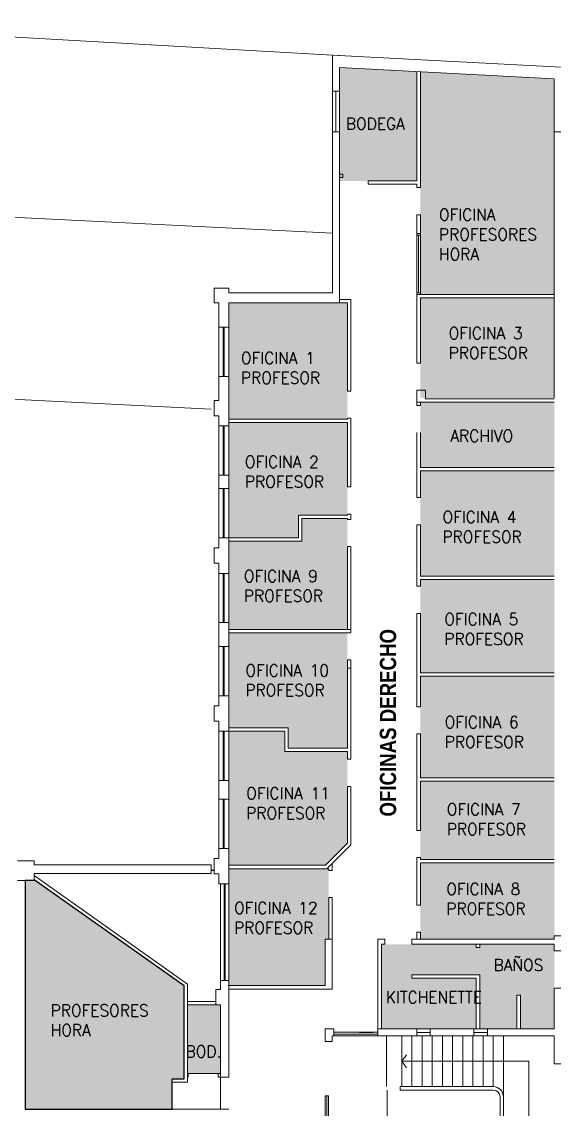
# Model space of a CAD drawing. Header units: millimetres. Extents: x -11418 to -10492, y 10656 to 11360.
# Drawn here: x -10641.59 to -10625.88, y 11215.15 to 11247.21 of the extents above; entities that cross this region are included whole.
import ezdxf

# ---------------------------------------------------------------- set-up
doc = ezdxf.new("R2010")
doc.units = ezdxf.units.MM
doc.layers.get('0').update_dxf_attribs({"lineweight": 0})
for name, color, linetype, lineweight in [('0_ cubierta', 7, 'Continuous', 13), ('0_ escaleras', 7, 'Continuous', 5), ('0_ id salas de clases', 7, 'Continuous', 9), ('0_ muros', 7, 'Continuous', 20), ('0_ muros 2', 7, 'Continuous', 9), ('0_ simbología', 250, 'Continuous', 5), ('0_ tabiques', 7, 'Continuous', 9), ('0_ ventanas', 250, 'Continuous', 0), ('TABIQUES', 7, 'Continuous', 9), ('TERCER PLANO', 2, 'Continuous', 20)]:
    doc.layers.add(name, color=color, linetype=linetype, lineweight=lineweight)
doc.layers.add('ACHURADO HATCH', color=251, linetype='Continuous')
doc.layers.add('y_ hatch derecho', color=7, linetype='Continuous', true_color=0x908851)
doc.styles.add('PATO', font='romans.shx', dxfattribs={"height": 0.22})

msp = doc.modelspace()

# ---------------------------------------------------------------- hatches: boundary and pattern name
at = {"layer": 'y_ hatch derecho'}
for points in [[(-10632.223, 11245.86), (-10632.225, 11242.516), (-10629.935, 11242.516), (-10629.935, 11245.74), (-10632.225, 11245.86)], [(-10635.485, 11238.916), (-10635.484, 11235.491), (-10631.985, 11235.491), (-10631.985, 11238.916), (-10635.485, 11238.916)], [(-10631.985, 11225.691), (-10633.835, 11225.691), (-10633.835, 11225.991), (-10633.835, 11226.291), (-10635.484, 11226.291), (-10635.484, 11222.341), (-10632.633, 11222.341), (-10631.985, 11222.99)], [(-10641.497, 11221.895), (-10641.497, 11215.15), (-10637.157, 11215.15), (-10637.157, 11216.05), (-10636.804, 11216.05), (-10636.804, 11218.786), (-10641.227, 11221.915), (-10641.227, 11221.895)], [(-10630.085, 11220.016), (-10630.985, 11220.016), (-10630.985, 11217.516), (-10628.185, 11217.516), (-10628.185, 11219.016), (-10630.085, 11219.016), (-10630.085, 11219.116), (-10628.085, 11219.116), (-10628.085, 11217.516), (-10626.985, 11217.516), (-10626.985, 11218.516), (-10626.885, 11218.516), (-10626.885, 11217.516), (-10625.885, 11217.516), (-10625.885, 11220.016), (-10628.085, 11220.016), (-10628.085, 11219.916), (-10628.185, 11219.916), (-10628.185, 11220.016)], [(-10635.735, 11216.2), (-10636.704, 11216.2), (-10636.704, 11218.225), (-10635.735, 11218.225)]]:
    msp.add_hatch(color=256, dxfattribs=at).paths.add_polyline_path(points)
h = msp.add_hatch(color=256, dxfattribs=at)
h.paths.add_polyline_path([(-10629.835, 11245.735), (-10629.835, 11239.166), (-10625.885, 11239.166), (-10625.885, 11245.528)])
h.paths.add_polyline_path([(-10629.835, 11239.066), (-10625.885, 11239.066), (-10625.885, 11236.116), (-10629.835, 11236.116)])
h.paths.add_polyline_path([(-10629.835, 11235.994), (-10625.885, 11235.994), (-10625.885, 11234.066), (-10629.835, 11234.066)])
h.paths.add_polyline_path([(-10629.835, 11233.966), (-10625.885, 11233.966), (-10625.885, 11230.866), (-10629.835, 11230.866)])
h.paths.add_polyline_path([(-10629.835, 11230.766), (-10625.885, 11230.766), (-10625.885, 11228.016), (-10629.835, 11228.016)])
h.paths.add_polyline_path([(-10629.835, 11227.916), (-10625.885, 11227.916), (-10625.885, 11224.916), (-10629.835, 11224.916)])
h.paths.add_polyline_path([(-10629.835, 11224.816), (-10625.885, 11224.816), (-10625.885, 11222.516), (-10629.835, 11222.516)])
h.paths.add_polyline_path([(-10629.835, 11222.416), (-10625.885, 11222.416), (-10625.885, 11220.166), (-10629.835, 11220.166)])
edge = h.paths.add_edge_path()
edge.add_line((-10632.223, 11245.86), (-10632.225, 11242.516))
edge.add_line((-10632.225, 11242.516), (-10629.935, 11242.516))
edge.add_line((-10629.935, 11242.516), (-10629.935, 11245.74))
edge.add_line((-10629.935, 11245.74), (-10632.225, 11245.86))
h = msp.add_hatch(color=256, dxfattribs=at)
h.paths.add_polyline_path([(-10635.484, 11235.391), (-10635.484, 11231.996), (-10633.434, 11231.996), (-10633.434, 11232.666), (-10631.985, 11232.666), (-10631.985, 11235.391)])
h.paths.add_polyline_path([(-10635.484, 11231.896), (-10635.484, 11229.296), (-10631.985, 11229.296), (-10631.985, 11232.566), (-10633.334, 11232.566), (-10633.334, 11231.896)])
h.paths.add_polyline_path([(-10635.484, 11229.196), (-10635.484, 11226.391), (-10633.735, 11226.391), (-10633.735, 11225.791), (-10631.985, 11225.791), (-10631.985, 11229.196), (-10635.485, 11229.196)])
h = msp.add_hatch(color=256, dxfattribs=at)
edge = h.paths.add_edge_path()
edge.add_line((-10635.484, 11226.291), (-10635.484, 11222.341))
edge.add_line((-10635.484, 11222.341), (-10632.633, 11222.341))
edge.add_line((-10632.633, 11222.341), (-10631.985, 11222.99))
edge.add_line((-10631.985, 11222.99), (-10631.985, 11225.691))
edge.add_line((-10631.985, 11225.691), (-10633.835, 11225.691))
edge.add_line((-10633.835, 11225.691), (-10633.835, 11226.291))
edge.add_line((-10633.835, 11226.291), (-10635.484, 11226.291))
h.paths.add_polyline_path([(-10635.484, 11222.241), (-10635.484, 11218.794), (-10632.642, 11218.794), (-10632.642, 11220.166), (-10632.538, 11220.166), (-10632.536, 11222.241)])

# ---------------------------------------------------------------- linework, layer by layer
msp.add_line((-10632.225, 11246.221), (-10632.225, 11246.211))
msp.add_lwpolyline([(-10635.735, 11216.2), (-10636.704, 11216.2), (-10636.704, 11218.225), (-10635.735, 11218.225)], close=True)
at = {"layer": '0_ cubierta'}
for p, q in [((-10667.858, 11248.222), (-10632.425, 11246.221)), ((-10632.425, 11240.977), (-10667.855, 11242.731)), ((-10636.004, 11235.789), (-10664.558, 11237.202))]:
    msp.add_line(p, q, dxfattribs=at)
at = {"layer": '0_ escaleras'}
for p, q in [((-10630.835, 11215.816), (-10630.835, 11217.316)), ((-10630.385, 11215.816), (-10630.385, 11217.316)), ((-10630.085, 11215.816), (-10630.085, 11217.316)), ((-10629.785, 11215.816), (-10629.785, 11217.316)), ((-10629.485, 11215.816), (-10629.485, 11217.316)), ((-10629.185, 11215.816), (-10629.185, 11217.316)), ((-10628.885, 11215.816), (-10628.885, 11217.316)), ((-10628.585, 11215.816), (-10628.585, 11217.316)), ((-10628.285, 11215.816), (-10628.285, 11217.316)), ((-10627.985, 11215.816), (-10627.985, 11217.316)), ((-10627.685, 11215.816), (-10627.685, 11217.316)), ((-10627.385, 11215.516), (-10627.385, 11217.316)), ((-10627.685, 11215.816), (-10630.435, 11215.816)), ((-10630.435, 11215.816), (-10630.435, 11215.716)), ((-10627.685, 11215.716), (-10630.435, 11215.716)), ((-10627.485, 11214.956), (-10627.485, 11215.516)), ((-10627.385, 11214.956), (-10627.385, 11215.516))]:
    msp.add_line(p, q, dxfattribs=at)
msp.add_lwpolyline([(-10630.817, 11215.716), (-10630.817, 11213.156)], dxfattribs=at)
for radius in [0.3, 0.2]:
    msp.add_arc((-10627.685, 11215.516), radius, 0, 90, dxfattribs=at)
at = {"layer": '0_ muros'}
for points in [[(-10625.485, 11245.515), (-10625.485, 11245.858), (-10632.425, 11246.221), (-10632.425, 11245.16)], [(-10632.225, 11245.16), (-10632.225, 11245.86), (-10625.885, 11245.528), (-10625.885, 11245.016), (-10625.885, 11243.966), (-10625.485, 11243.966), (-10625.485, 11245.016), (-10625.485, 11245.515)], [(-10632.225, 11245.16), (-10632.225, 11245.16), (-10632.425, 11245.16)], [(-10632.425, 11243.96), (-10632.225, 11243.96)], [(-10627.859, 11217.516), (-10625.885, 11217.516), (-10625.885, 11218.722), (-10625.485, 11218.722), (-10625.485, 11216.486), (-10625.885, 11216.486), (-10625.885, 11217.316), (-10627.859, 11217.316)], [(-10629.942, 11217.516), (-10629.942, 11217.316)], [(-10629.542, 11217.516), (-10628.259, 11217.516)], [(-10629.542, 11217.516), (-10629.542, 11217.316)], [(-10628.259, 11217.516), (-10628.259, 11217.316)], [(-10627.859, 11217.516), (-10627.859, 11217.316)], [(-10629.942, 11217.316), (-10631.226, 11217.316)], [(-10628.259, 11217.316), (-10629.542, 11217.316)]]:
    msp.add_lwpolyline(points, dxfattribs=at)
msp.add_lwpolyline([(-10625.885, 11220.266), (-10625.485, 11220.266), (-10625.485, 11219.816), (-10625.885, 11219.816), (-10625.885, 11220.016), (-10630.085, 11220.016), (-10630.085, 11220.166), (-10625.885, 11220.166)], close=True, dxfattribs=at)
at = {"layer": '0_ muros 2'}
for p, q in [((-10632.425, 11243.96), (-10632.425, 11239.216)), ((-10635.918, 11239.349), (-10635.918, 11238.916)), ((-10635.485, 11239.349), (-10635.918, 11239.349)), ((-10635.485, 11239.216), (-10635.485, 11239.349)), ((-10632.425, 11239.216), (-10635.485, 11239.216)), ((-10635.918, 11238.916), (-10635.785, 11238.916)), ((-10635.784, 11238.203), (-10635.785, 11238.916)), ((-10635.485, 11238.203), (-10635.485, 11238.916)), ((-10635.484, 11238.203), (-10635.784, 11238.203)), ((-10635.484, 11238.203), (-10635.784, 11238.203)), ((-10635.784, 11236.753), (-10635.784, 11238.203)), ((-10635.484, 11238.203), (-10635.784, 11238.203)), ((-10635.484, 11238.203), (-10635.784, 11238.203)), ((-10635.484, 11236.753), (-10635.484, 11238.203)), ((-10635.484, 11238.203), (-10635.484, 11236.753)), ((-10635.784, 11236.041), (-10635.785, 11236.753)), ((-10635.784, 11236.753), (-10635.484, 11236.753)), ((-10635.484, 11236.753), (-10635.784, 11236.753)), ((-10635.784, 11236.753), (-10635.484, 11236.753)), ((-10635.484, 11236.753), (-10635.784, 11236.753)), ((-10635.484, 11235.291), (-10635.484, 11236.756)), ((-10635.918, 11236.041), (-10635.918, 11235.591)), ((-10635.784, 11236.041), (-10635.918, 11236.041)), ((-10635.918, 11235.591), (-10635.784, 11235.591)), ((-10635.784, 11235.291), (-10635.784, 11235.591)), ((-10635.484, 11235.291), (-10635.784, 11235.291)), ((-10635.484, 11235.291), (-10635.784, 11235.291)), ((-10635.784, 11233.841), (-10635.784, 11235.291)), ((-10635.484, 11235.291), (-10635.784, 11235.291)), ((-10635.484, 11235.291), (-10635.784, 11235.291)), ((-10635.484, 11233.841), (-10635.484, 11235.291)), ((-10635.484, 11235.291), (-10635.484, 11233.841)), ((-10635.784, 11233.446), (-10635.784, 11233.841)), ((-10635.784, 11233.841), (-10635.484, 11233.841)), ((-10635.484, 11233.841), (-10635.784, 11233.841)), ((-10635.784, 11233.841), (-10635.484, 11233.841)), ((-10635.484, 11233.841), (-10635.784, 11233.841)), ((-10635.484, 11233.446), (-10635.484, 11233.841)), ((-10635.484, 11233.446), (-10635.784, 11233.446)), ((-10635.484, 11233.446), (-10635.784, 11233.446)), ((-10635.784, 11231.996), (-10635.784, 11233.446)), ((-10635.484, 11233.446), (-10635.784, 11233.446)), ((-10635.484, 11233.446), (-10635.784, 11233.446)), ((-10635.484, 11231.996), (-10635.484, 11233.446)), ((-10635.484, 11233.446), (-10635.484, 11231.996)), ((-10635.784, 11231.696), (-10635.784, 11231.996)), ((-10635.784, 11231.996), (-10635.484, 11231.996)), ((-10635.484, 11231.996), (-10635.784, 11231.996)), ((-10635.784, 11231.996), (-10635.484, 11231.996)), ((-10635.484, 11231.996), (-10635.784, 11231.996)), ((-10635.484, 11230.946), (-10635.484, 11231.996)), ((-10635.918, 11231.696), (-10635.918, 11231.246)), ((-10635.784, 11231.696), (-10635.918, 11231.696)), ((-10635.918, 11231.246), (-10635.784, 11231.246)), ((-10635.784, 11230.946), (-10635.784, 11231.246)), ((-10635.484, 11230.946), (-10635.784, 11230.946)), ((-10635.484, 11230.946), (-10635.784, 11230.946)), ((-10635.784, 11229.496), (-10635.784, 11230.946)), ((-10635.484, 11229.496), (-10635.484, 11230.946)), ((-10635.484, 11230.946), (-10635.484, 11229.496)), ((-10635.784, 11228.791), (-10635.784, 11229.496)), ((-10635.784, 11229.496), (-10635.484, 11229.496)), ((-10635.484, 11229.496), (-10635.784, 11229.496)), ((-10635.784, 11229.496), (-10635.484, 11229.496)), ((-10635.484, 11229.496), (-10635.784, 11229.496)), ((-10635.484, 11228.791), (-10635.484, 11229.496)), ((-10635.784, 11228.791), (-10635.784, 11229.041)), ((-10635.784, 11227.341), (-10635.784, 11228.791)), ((-10635.484, 11228.791), (-10635.784, 11228.791)), ((-10635.484, 11228.791), (-10635.784, 11228.791)), ((-10635.484, 11228.791), (-10635.784, 11228.791)), ((-10635.484, 11228.791), (-10635.784, 11228.791)), ((-10635.484, 11227.341), (-10635.484, 11228.791)), ((-10635.484, 11228.791), (-10635.484, 11227.341)), ((-10635.784, 11227.041), (-10635.784, 11227.341)), ((-10635.784, 11227.341), (-10635.484, 11227.341)), ((-10635.484, 11227.341), (-10635.784, 11227.341)), ((-10635.484, 11226.291), (-10635.484, 11227.341)), ((-10635.918, 11227.041), (-10635.918, 11226.591)), ((-10635.784, 11227.041), (-10635.918, 11227.041)), ((-10635.918, 11226.591), (-10635.784, 11226.591)), ((-10635.784, 11226.291), (-10635.784, 11226.591)), ((-10635.484, 11226.291), (-10635.784, 11226.291)), ((-10635.484, 11226.291), (-10635.784, 11226.291)), ((-10635.784, 11224.841), (-10635.784, 11226.291)), ((-10635.484, 11224.841), (-10635.484, 11226.291)), ((-10635.784, 11224.291), (-10635.784, 11224.841)), ((-10635.784, 11224.841), (-10635.484, 11224.841)), ((-10635.484, 11224.841), (-10635.784, 11224.841)), ((-10635.484, 11224.291), (-10635.484, 11224.841)), ((-10635.484, 11224.291), (-10635.784, 11224.291)), ((-10635.484, 11224.291), (-10635.784, 11224.291)), ((-10635.784, 11222.841), (-10635.784, 11224.291)), ((-10635.484, 11222.841), (-10635.484, 11224.291)), ((-10635.484, 11224.291), (-10635.484, 11222.841)), ((-10635.784, 11222.841), (-10635.484, 11222.841)), ((-10635.484, 11222.841), (-10635.784, 11222.841)), ((-10635.784, 11222.841), (-10635.784, 11222.541)), ((-10635.918, 11222.541), (-10635.918, 11222.091)), ((-10635.784, 11222.541), (-10635.918, 11222.541)), ((-10635.918, 11222.091), (-10635.784, 11222.091)), ((-10635.735, 11221.791), (-10635.735, 11218.95)), ((-10635.485, 11218.95), (-10635.484, 11221.791)), ((-10629.935, 11220.366), (-10629.835, 11220.366)), ((-10635.485, 11218.95), (-10635.735, 11218.95)), ((-10635.735, 11218.95), (-10635.735, 11218.675)), ((-10635.485, 11217.95), (-10635.485, 11218.95)), ((-10635.868, 11218.675), (-10635.868, 11218.225)), ((-10635.735, 11218.675), (-10635.868, 11218.675)), ((-10635.868, 11218.225), (-10635.735, 11218.225)), ((-10635.735, 11218.225), (-10635.735, 11217.95)), ((-10635.735, 11216.1), (-10635.735, 11217.95)), ((-10635.485, 11217.95), (-10635.485, 11216.1)), ((-10632.385, 11217.516), (-10632.642, 11217.516)), ((-10632.385, 11217.516), (-10632.642, 11217.516)), ((-10632.385, 11217.516), (-10632.435, 11217.516)), ((-10632.385, 11217.516), (-10632.385, 11217.316)), ((-10632.385, 11217.516), (-10632.385, 11217.316)), ((-10632.385, 11217.516), (-10632.385, 11217.316)), ((-10631.085, 11217.516), (-10631.085, 11217.316)), ((-10631.085, 11217.516), (-10631.085, 11217.316)), ((-10632.642, 11217.146), (-10632.542, 11217.146))]:
    msp.add_line(p, q, dxfattribs=at)
for points in [[(-10632.425, 11245.16), (-10632.425, 11243.96)], [(-10632.225, 11245.16), (-10632.225, 11243.96)], [(-10632.225, 11243.96), (-10632.225, 11238.916), (-10635.485, 11238.916), (-10635.485, 11238.203)], [(-10635.484, 11221.791), (-10635.484, 11222.841)], [(-10641.717, 11222.475), (-10641.227, 11222.475), (-10641.227, 11222.352), (-10636.004, 11222.352), (-10636.004, 11222.102), (-10641.227, 11222.102), (-10641.227, 11221.895), (-10641.717, 11221.895)], [(-10635.784, 11221.791), (-10635.784, 11222.091)], [(-10635.784, 11221.791), (-10635.484, 11221.791)], [(-10629.835, 11220.166), (-10625.885, 11220.166), (-10625.885, 11220.266), (-10625.485, 11220.266), (-10625.485, 11219.816), (-10625.885, 11219.816), (-10625.885, 11220.016), (-10630.085, 11220.016), (-10630.085, 11220.166), (-10629.935, 11220.166), (-10629.935, 11220.366)], [(-10629.835, 11220.166), (-10629.835, 11220.366)], [(-10629.942, 11217.516), (-10625.885, 11217.516), (-10625.885, 11218.722), (-10625.485, 11218.722), (-10625.485, 11216.486), (-10625.885, 11216.486), (-10625.885, 11217.316), (-10629.942, 11217.316)], [(-10631.085, 11217.516), (-10629.942, 11217.516)], [(-10629.942, 11217.516), (-10629.542, 11217.516)], [(-10627.859, 11217.516), (-10628.259, 11217.516)], [(-10631.626, 11217.316), (-10631.226, 11217.316)], [(-10629.942, 11217.316), (-10629.542, 11217.316)], [(-10628.259, 11217.316), (-10627.859, 11217.316)]]:
    msp.add_lwpolyline(points, dxfattribs=at)
at = {"layer": '0_ simbología'}
for p, q in [((-10630.385, 11216.566), (-10630.248, 11216.757)), ((-10630.385, 11216.566), (-10630.248, 11216.375)), ((-10626.635, 11216.566), (-10630.385, 11216.566)), ((-10626.635, 11213.906), (-10626.635, 11216.566))]:
    msp.add_line(p, q, dxfattribs=at)
at = {"layer": '0_ tabiques'}
for p, q in [((-10629.935, 11242.516), (-10631.375, 11242.516)), ((-10631.375, 11242.416), (-10631.375, 11242.516)), ((-10629.935, 11242.416), (-10631.375, 11242.416)), ((-10629.935, 11241.516), (-10629.835, 11241.516)), ((-10629.835, 11241.516), (-10629.835, 11240.966)), ((-10629.835, 11240.966), (-10629.935, 11240.966)), ((-10629.835, 11240.966), (-10629.935, 11240.966)), ((-10629.935, 11240.966), (-10629.935, 11239.216)), ((-10629.835, 11240.916), (-10629.935, 11240.916)), ((-10629.835, 11240.966), (-10629.835, 11239.216)), ((-10629.835, 11239.216), (-10629.935, 11239.216)), ((-10629.835, 11239.166), (-10629.935, 11239.166)), ((-10629.835, 11239.166), (-10629.935, 11239.166)), ((-10629.835, 11239.216), (-10629.835, 11239.166)), ((-10629.935, 11237.144), (-10629.835, 11237.144)), ((-10631.885, 11236.321), (-10631.985, 11236.321)), ((-10629.935, 11236.344), (-10629.835, 11236.344)), ((-10629.935, 11236.094), (-10629.935, 11236.344)), ((-10629.935, 11236.344), (-10629.685, 11236.344)), ((-10629.685, 11236.344), (-10629.685, 11236.094)), ((-10629.935, 11235.994), (-10629.935, 11235.894)), ((-10629.835, 11235.894), (-10629.835, 11235.994)), ((-10629.935, 11235.894), (-10629.835, 11235.894)), ((-10631.885, 11235.521), (-10631.985, 11235.521)), ((-10631.985, 11235.521), (-10631.985, 11235.491)), ((-10631.985, 11235.391), (-10631.985, 11233.496)), ((-10629.935, 11235.094), (-10629.935, 11234.066)), ((-10629.835, 11234.066), (-10629.835, 11235.094)), ((-10629.835, 11233.966), (-10629.835, 11233.18)), ((-10631.885, 11233.496), (-10631.985, 11233.496)), ((-10629.935, 11233.18), (-10629.835, 11233.18)), ((-10633.434, 11232.666), (-10633.334, 11232.666)), ((-10633.434, 11231.996), (-10633.434, 11232.666)), ((-10633.434, 11232.666), (-10631.985, 11232.666)), ((-10633.434, 11232.666), (-10633.334, 11232.666)), ((-10633.434, 11232.666), (-10631.985, 11232.666)), ((-10633.334, 11231.896), (-10633.334, 11232.566)), ((-10631.985, 11232.566), (-10633.334, 11232.566)), ((-10631.885, 11232.696), (-10631.985, 11232.696)), ((-10631.985, 11232.696), (-10631.985, 11232.666)), ((-10631.985, 11232.536), (-10631.985, 11232.566)), ((-10631.885, 11232.536), (-10631.985, 11232.536)), ((-10631.885, 11232.696), (-10631.885, 11232.536)), ((-10629.935, 11232.38), (-10629.835, 11232.38)), ((-10635.484, 11231.996), (-10633.434, 11231.996)), ((-10635.484, 11231.896), (-10633.334, 11231.896)), ((-10631.885, 11231.736), (-10631.985, 11231.736)), ((-10631.985, 11231.736), (-10631.985, 11229.296)), ((-10631.885, 11231.736), (-10631.885, 11229.296)), ((-10629.935, 11230.866), (-10629.935, 11230.566)), ((-10629.935, 11230.566), (-10629.835, 11230.566)), ((-10629.835, 11230.766), (-10629.835, 11230.566)), ((-10629.935, 11229.766), (-10629.835, 11229.766)), ((-10631.885, 11229.296), (-10635.484, 11229.296)), ((-10631.885, 11229.196), (-10631.885, 11229.296)), ((-10631.885, 11229.196), (-10635.485, 11229.196)), ((-10631.985, 11228.156), (-10631.985, 11225.791)), ((-10631.885, 11228.156), (-10631.985, 11228.156)), ((-10631.885, 11228.156), (-10631.885, 11227.016)), ((-10625.885, 11228.016), (-10629.835, 11228.016)), ((-10625.885, 11227.916), (-10629.835, 11227.916)), ((-10631.885, 11227.016), (-10631.885, 11225.468)), ((-10629.935, 11227.016), (-10629.835, 11227.016)), ((-10635.485, 11226.291), (-10633.835, 11226.291)), ((-10633.835, 11226.291), (-10633.835, 11225.691)), ((-10629.935, 11226.216), (-10629.835, 11226.216)), ((-10633.835, 11225.691), (-10631.985, 11225.691)), ((-10631.985, 11225.468), (-10631.885, 11225.468)), ((-10625.885, 11224.916), (-10629.835, 11224.916)), ((-10625.885, 11224.816), (-10629.835, 11224.816)), ((-10631.985, 11224.668), (-10631.985, 11222.99)), ((-10631.885, 11224.668), (-10631.885, 11222.948)), ((-10629.935, 11223.366), (-10629.835, 11223.366)), ((-10632.633, 11222.341), (-10631.985, 11222.99)), ((-10632.592, 11222.241), (-10631.885, 11222.948)), ((-10629.935, 11222.566), (-10629.835, 11222.566)), ((-10625.885, 11222.516), (-10629.835, 11222.516)), ((-10632.633, 11222.341), (-10635.485, 11222.341)), ((-10632.592, 11222.241), (-10635.485, 11222.241)), ((-10632.592, 11222.241), (-10632.536, 11222.241)), ((-10632.536, 11222.191), (-10632.536, 11222.241)), ((-10632.536, 11222.191), (-10632.435, 11222.191)), ((-10632.435, 11222.191), (-10632.435, 11222.398)), ((-10625.885, 11222.416), (-10629.835, 11222.416)), ((-10632.536, 11220.166), (-10632.536, 11221.391)), ((-10632.435, 11220.166), (-10632.435, 11221.391)), ((-10629.935, 11221.166), (-10629.835, 11221.166)), ((-10629.935, 11221.166), (-10629.835, 11221.166)), ((-10631.085, 11220.166), (-10630.885, 11220.166)), ((-10631.085, 11220.166), (-10631.085, 11217.516)), ((-10631.085, 11220.166), (-10630.885, 11220.166)), ((-10631.085, 11220.166), (-10631.085, 11217.516)), ((-10630.885, 11220.016), (-10630.985, 11220.016)), ((-10630.885, 11220.016), (-10630.985, 11220.016)), ((-10630.885, 11220.166), (-10630.885, 11220.166)), ((-10630.885, 11220.166), (-10630.885, 11220.016)), ((-10630.885, 11220.166), (-10630.885, 11220.166)), ((-10630.885, 11220.166), (-10630.885, 11220.016)), ((-10630.085, 11219.116), (-10628.085, 11219.116)), ((-10630.085, 11219.016), (-10630.085, 11219.116)), ((-10630.085, 11219.016), (-10628.185, 11219.016)), ((-10628.185, 11219.016), (-10628.185, 11217.516)), ((-10628.085, 11219.116), (-10628.085, 11217.516)), ((-10636.804, 11216.05), (-10636.804, 11218.786)), ((-10636.704, 11218.563), (-10636.704, 11218.838)), ((-10636.704, 11218.325), (-10636.704, 11218.65)), ((-10636.804, 11216.15), (-10636.804, 11218.6)), ((-10636.704, 11215.95), (-10636.704, 11218.463)), ((-10635.868, 11218.325), (-10636.704, 11218.325)), ((-10635.868, 11218.225), (-10636.704, 11218.225)), ((-10636.704, 11216.05), (-10636.704, 11218.225)), ((-10632.385, 11217.42), (-10631.085, 11217.42)), ((-10632.385, 11217.316), (-10632.435, 11217.316)), ((-10632.435, 11217.316), (-10632.435, 11217.3)), ((-10632.385, 11217.316), (-10632.435, 11217.316)), ((-10632.435, 11217.316), (-10632.435, 11217.3)), ((-10632.385, 11217.316), (-10632.435, 11217.316)), ((-10632.435, 11217.316), (-10632.435, 11217.3)), ((-10632.385, 11217.316), (-10631.085, 11217.316)), ((-10636.687, 11216.2), (-10636.704, 11216.2)), ((-10636.687, 11216.1), (-10636.704, 11216.1)), ((-10636.687, 11216.1), (-10636.687, 11216.2)), ((-10635.803, 11216.1), (-10635.803, 11216.2)), ((-10635.803, 11216.2), (-10635.735, 11216.2)), ((-10635.735, 11216.1), (-10635.803, 11216.1)), ((-10635.485, 11216.1), (-10635.735, 11216.1)), ((-10641.354, 11215.15), (-10635.485, 11215.15))]:
    msp.add_line(p, q, dxfattribs=at)
for points in [[(-10632.225, 11245.86), (-10632.225, 11242.716), (-10632.125, 11242.716)], [(-10625.885, 11236.116), (-10625.885, 11245.528), (-10632.225, 11245.86)], [(-10629.935, 11242.516), (-10629.935, 11245.74)], [(-10629.835, 11245.735), (-10629.835, 11242.316)], [(-10632.125, 11242.716), (-10632.225, 11242.716)], [(-10632.225, 11242.616), (-10632.125, 11242.616), (-10632.125, 11242.716)], [(-10632.125, 11242.616), (-10632.225, 11242.616)], [(-10629.935, 11242.416), (-10629.935, 11242.316), (-10629.835, 11242.316)], [(-10629.935, 11240.966), (-10629.935, 11241.516)], [(-10629.935, 11240.966), (-10629.835, 11240.966)], [(-10629.935, 11240.866), (-10629.935, 11240.866), (-10629.935, 11240.966)], [(-10629.935, 11237.144), (-10629.935, 11239.216)], [(-10629.935, 11239.216), (-10629.935, 11239.166)], [(-10629.935, 11239.166), (-10629.835, 11239.166)], [(-10625.885, 11239.166), (-10629.835, 11239.166)], [(-10632.225, 11239.016), (-10631.885, 11239.016), (-10631.885, 11236.321)], [(-10632.225, 11238.916), (-10631.985, 11238.916), (-10631.985, 11236.321)], [(-10629.835, 11239.066), (-10629.835, 11237.144)], [(-10625.885, 11239.066), (-10629.835, 11239.066)], [(-10629.935, 11235.994), (-10629.935, 11236.144)], [(-10625.885, 11235.994), (-10629.935, 11235.994)], [(-10625.885, 11236.094), (-10629.685, 11236.094)], [(-10635.484, 11235.491), (-10631.985, 11235.491)], [(-10635.484, 11235.391), (-10631.985, 11235.391)], [(-10631.985, 11235.521), (-10631.985, 11235.491)], [(-10631.985, 11235.491), (-10631.985, 11235.521)], [(-10631.885, 11235.521), (-10631.885, 11233.496)], [(-10629.935, 11233.18), (-10629.935, 11234.066)], [(-10629.835, 11234.066), (-10625.885, 11234.066)], [(-10629.835, 11233.966), (-10625.885, 11233.966)], [(-10631.985, 11232.666), (-10631.985, 11232.696)], [(-10631.985, 11232.566), (-10631.985, 11232.536)], [(-10629.935, 11230.866), (-10629.935, 11232.38)], [(-10629.835, 11230.866), (-10629.835, 11232.38)], [(-10629.835, 11230.866), (-10625.885, 11230.866)], [(-10629.835, 11230.766), (-10625.885, 11230.766)], [(-10629.935, 11227.016), (-10629.935, 11229.766)], [(-10629.835, 11228.016), (-10629.835, 11229.766)], [(-10629.835, 11227.016), (-10629.835, 11227.916)], [(-10631.985, 11225.791), (-10633.735, 11225.791), (-10633.735, 11226.291), (-10633.735, 11226.391), (-10635.485, 11226.391)], [(-10629.935, 11223.366), (-10629.935, 11226.216)], [(-10629.835, 11224.916), (-10629.835, 11226.216)], [(-10631.985, 11225.691), (-10631.985, 11225.468), (-10631.985, 11225.468)], [(-10629.835, 11223.366), (-10629.835, 11224.816)], [(-10631.885, 11224.668), (-10631.985, 11224.668)], [(-10629.935, 11221.166), (-10629.935, 11222.566)], [(-10629.835, 11222.516), (-10629.835, 11222.566)], [(-10629.835, 11221.166), (-10629.835, 11222.416)], [(-10632.435, 11221.391), (-10632.536, 11221.391)], [(-10632.642, 11218.794), (-10632.642, 11220.166), (-10632.435, 11220.166), (-10632.435, 11218.694)], [(-10630.985, 11220.166), (-10631.085, 11220.166)], [(-10630.985, 11220.166), (-10631.085, 11220.166)], [(-10630.985, 11217.516), (-10630.985, 11220.016)], [(-10630.985, 11217.516), (-10630.985, 11220.016)], [(-10635.485, 11218.794), (-10635.485, 11218.794), (-10632.642, 11218.794)], [(-10635.485, 11218.694), (-10635.485, 11218.694), (-10632.435, 11218.694)], [(-10626.885, 11217.516), (-10626.885, 11217.516), (-10626.885, 11218.516), (-10626.985, 11218.516), (-10626.985, 11217.516)], [(-10632.435, 11217.316), (-10632.435, 11217.146), (-10632.642, 11217.146), (-10632.642, 11217.516)], [(-10632.435, 11217.316), (-10632.435, 11217.146), (-10632.642, 11217.146), (-10632.642, 11217.516)], [(-10632.435, 11217.316), (-10632.435, 11217.146), (-10632.642, 11217.146), (-10632.642, 11217.516)], [(-10632.542, 11215.546), (-10632.542, 11213.336), (-10632.642, 11213.336), (-10632.642, 11215.546)], [(-10632.542, 11215.546), (-10632.642, 11215.546)]]:
    msp.add_lwpolyline(points, dxfattribs=at)
msp.add_lwpolyline([(-10631.985, 11228.396), (-10631.885, 11228.396), (-10631.885, 11228.156), (-10631.985, 11228.156)], close=True, dxfattribs=at)
at = {"layer": '0_ ventanas'}
for p, q in [((-10629.885, 11240.916), (-10629.885, 11239.216)), ((-10635.649, 11236.753), (-10635.649, 11238.203)), ((-10635.619, 11238.203), (-10635.619, 11236.753)), ((-10635.649, 11233.841), (-10635.649, 11235.291)), ((-10635.619, 11235.291), (-10635.619, 11233.841)), ((-10635.649, 11231.996), (-10635.649, 11233.446)), ((-10635.619, 11233.446), (-10635.619, 11231.996)), ((-10635.649, 11229.496), (-10635.649, 11230.946)), ((-10635.619, 11230.946), (-10635.619, 11229.496)), ((-10635.649, 11227.341), (-10635.649, 11228.791)), ((-10635.619, 11228.791), (-10635.619, 11227.341)), ((-10635.649, 11224.841), (-10635.649, 11226.291)), ((-10635.619, 11226.291), (-10635.619, 11224.841)), ((-10635.649, 11222.841), (-10635.649, 11224.291)), ((-10635.619, 11224.291), (-10635.619, 11222.841)), ((-10635.625, 11221.791), (-10635.625, 11218.95)), ((-10635.595, 11221.791), (-10635.595, 11218.95)), ((-10631.085, 11217.366), (-10632.385, 11217.366)), ((-10635.735, 11216.1), (-10635.735, 11215.15)), ((-10632.592, 11215.546), (-10632.592, 11213.336))]:
    msp.add_line(p, q, dxfattribs=at)
for points in [[(-10632.325, 11245.16), (-10632.325, 11243.96)], [(-10631.626, 11217.416), (-10631.226, 11217.416)], [(-10629.942, 11217.416), (-10629.542, 11217.416)], [(-10628.259, 11217.416), (-10627.859, 11217.416)]]:
    msp.add_lwpolyline(points, dxfattribs=at)
at = {"layer": 'ACHURADO HATCH'}
msp.add_line((-10636.004, 11222.202), (-10635.918, 11222.202), dxfattribs=at)
at = {"layer": 'TABIQUES'}
for p, q in [((-10641.497, 11221.895), (-10641.497, 11215.15)), ((-10636.704, 11218.838), (-10641.227, 11222.038)), ((-10636.804, 11218.786), (-10641.227, 11221.915)), ((-10628.185, 11220.016), (-10628.185, 11219.916)), ((-10628.185, 11219.916), (-10628.085, 11219.916)), ((-10628.085, 11220.016), (-10628.085, 11219.916)), ((-10637.157, 11216.05), (-10636.804, 11216.05)), ((-10637.157, 11216.05), (-10637.157, 11215.95)), ((-10637.157, 11215.95), (-10636.704, 11215.95)), ((-10641.497, 11215.15), (-10637.057, 11215.15))]:
    msp.add_line(p, q, dxfattribs=at)
at = {"layer": 'TERCER PLANO'}
msp.add_lwpolyline([(-10629.835, 11233.18), (-10629.835, 11233.38)], dxfattribs=at)
at = {"layer": 'y_ hatch derecho'}
msp.add_lwpolyline([(-10641.497, 11221.895), (-10641.497, 11215.15), (-10637.157, 11215.15), (-10637.157, 11216.05), (-10636.804, 11216.05), (-10636.804, 11218.786), (-10641.227, 11221.915), (-10641.227, 11221.895), (-10641.497, 11221.895)], dxfattribs=at)

# ---------------------------------------------------------------- texts
at = {"layer": '0_ id salas de clases', "color": 7, "char_height": 0.35, "width": 3.43863, "attachment_point": 1, "style": 'PATO'}
for s, insert in [('{\\W0.95;BODEGA}', (-10632.032, 11244.375)), ('{\\W0.95;OFICINA PROFESORES\\PHORA}', (-10629.286, 11241.696)), ('{\\W0.95;OFICINA 3 PROFESOR}', (-10628.999, 11238.2)), ('{\\W0.95;OFICINA 1 PROFESOR}', (-10635.128, 11237.47)), ('{\\W0.95;ARCHIVO}', (-10628.95, 11235.174)), ('{\\W0.95;OFICINA 2 PROFESOR}', (-10635.012, 11234.407)), ('{\\W0.95;OFICINA 4 PROFESOR}', (-10629.182, 11232.781)), ('{\\W0.95;OFICINA 9 PROFESOR}', (-10635.042, 11231.041)), ('{\\W0.95;OFICINA 5 PROFESOR}', (-10629.126, 11229.771)), ('{\\W0.95;OFICINA 10 PROFESOR}', (-10634.995, 11228.26)), ('{\\W0.95;OFICINA 6 PROFESOR}', (-10629.117, 11226.735)), ('{\\W0.95;OFICINA 11 PROFESOR}', (-10634.972, 11224.637)), ('{\\W0.95;OFICINA 7 PROFESOR}', (-10629.055, 11224.164)), ('{\\W0.95;OFICINA 8 PROFESOR}', (-10629.068, 11221.817)), ('{\\W0.95;OFICINA 12 PROFESOR}', (-10635.33, 11221.259)), ('{\\W0.95;BAÑOS}', (-10627.676, 11219.577)), ('{\\W0.95;KITCHENETTE}', (-10630.854, 11218.626)), ('{\\W0.95;PROFESORES HORA}', (-10640.741, 11218.238)), ('{\\W0.95;BOD.}', (-10636.76, 11217.027))]:
    msp.add_mtext(s, dxfattribs=dict(at, insert=insert))
at = {"layer": '0_ id salas de clases', "insert": (-10631.03, 11223.778), "char_height": 0.48, "width": 10.07602, "attachment_point": 1, "rotation": 90, "style": 'PATO'}
msp.add_mtext('{\\fSwis721 Cn BT|b1|i0|c0|p34;OFICINAS DERECHO}', dxfattribs=at)

doc.saveas('drawing.dxf')
